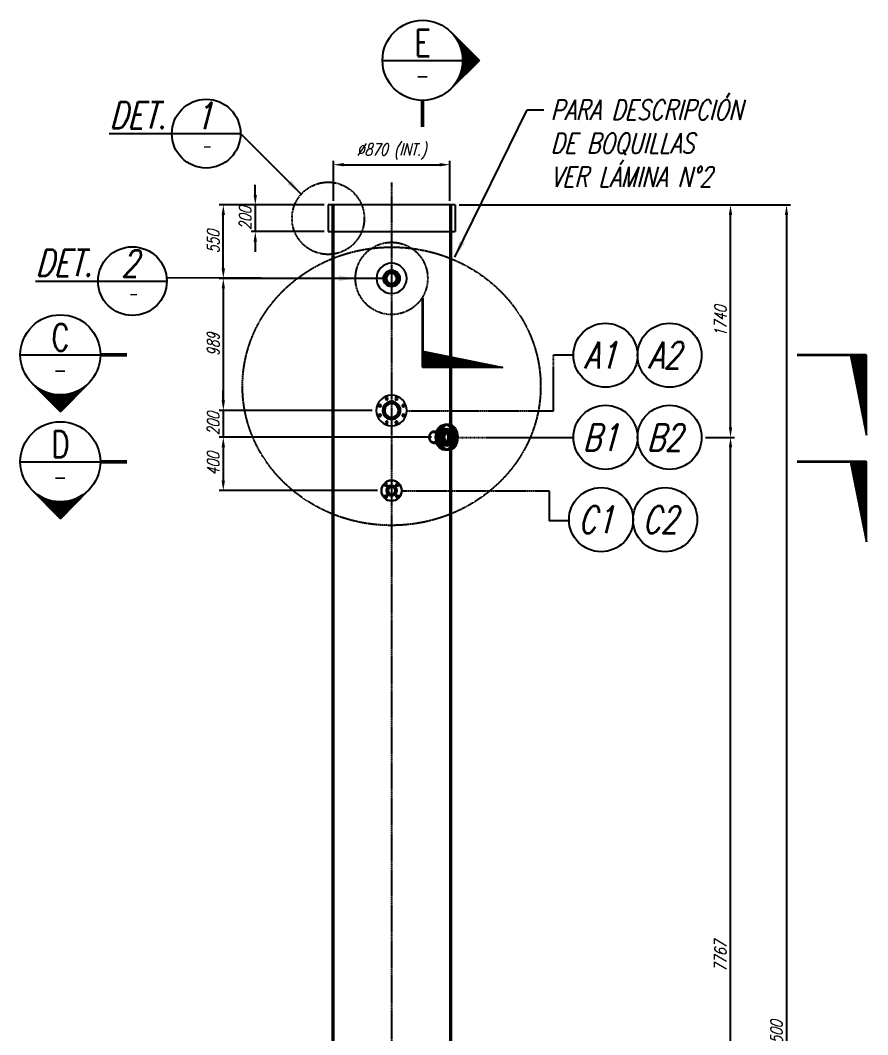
# Model space of a CAD drawing. Header units: inches. Extents: x -293597 to -232636, y -119329 to -80370.
# Drawn here: x -279895 to -273550, y -111735 to -104141 of the extents above; entities that cross this region are included whole.
import ezdxf
from ezdxf.enums import TextEntityAlignment as Align

# ---------------------------------------------------------------- set-up
doc = ezdxf.new("R2010")
doc.units = ezdxf.units.IN
doc.header["$MEASUREMENT"] = 0
doc.linetypes.add('CENTER', pattern=[2, 1.25, -0.25, 0.25, -0.25])
for name, color, linetype in [('IA-DIBUJO', 3, 'Continuous'), ('IA-EJES', 4, 'CENTER'), ('IA-SIMBOLS', 2, 'Continuous')]:
    doc.layers.add(name, color=color, linetype=linetype)
doc.styles.add('ING-AMB', font='romans.shx', dxfattribs={"width": 0.75, "oblique": 15})
doc.styles.add('SALVADOR', font='ROMANS.SHX', dxfattribs={"width": 0.75, "oblique": 15})
doc.dimstyles.new('30', dxfattribs={"dimscale": 30, "dimtxt": 3, "dimasz": 2.5, "dimexe": 1, "dimexo": 1, "dimgap": 1, "dimtad": 1, "dimdec": 0, "dimzin": 0, "dimdsep": 46, "dimtxsty": 'ING-AMB', "dimcen": 0.1, "dimclrd": 7, "dimclre": 7, "dimclrt": 2, "dimadec": 0, "dimazin": 0, "dimtfac": 1, "dimtdec": 0, "dimtmove": 0, "dimatfit": 0, "dimfxl": 1, "dimtolj": 1, "dimtzin": 0, "dimarcsym": 0})
doc.dimstyles.new('75', dxfattribs={"dimscale": 75, "dimtxt": 3, "dimasz": 2.5, "dimexe": 1, "dimexo": 1, "dimgap": 1, "dimtad": 1, "dimdec": 0, "dimzin": 0, "dimdsep": 46, "dimtxsty": 'ING-AMB', "dimcen": 0.1, "dimclrd": 7, "dimclre": 7, "dimclrt": 2, "dimadec": 0, "dimazin": 0, "dimtfac": 1, "dimtdec": 0, "dimtmove": 0, "dimatfit": 0, "dimfxl": 1, "dimtolj": 1, "dimtzin": 0, "dimarcsym": 0})

# ---------------------------------------------------------------- blocks, each defined once
blk = doc.blocks.new('*D134')
at = {"color": 7, "lineweight": -2, "transparency": 16777216}
for p, q in [((-276610, -105523.1), (-274128.1, -105523.1)), ((-274158.1, -105598.1), (-274158.1, -117948.1)), ((-276520, -118023.1), (-274128.1, -118023.1))]:
    blk.add_line(p, q, dxfattribs=at)
at = {"color": 7, "transparency": 16777216}
for points in [[(-274170.6, -105598.1), (-274145.6, -105598.1), (-274158.1, -105523.1)], [(-274170.6, -117948.1), (-274145.6, -117948.1), (-274158.1, -118023.1)]]:
    blk.add_solid(points, dxfattribs=at)
at = {"layer": 'Defpoints', "color": 0, "transparency": 16777216}
for p in [(-276640, -105523.1), (-276550, -118023.1), (-274158.1, -118023.1)]:
    blk.add_point(p, dxfattribs=at)
at = {"color": 2, "transparency": 16777216, "insert": (-274233.1, -111773.1), "char_height": 90, "attachment_point": 5, "rotation": 90, "style": 'ING-AMB'}
blk.add_mtext('\\A1;12500', dxfattribs=at)
blk = doc.blocks.new('*D146')
at = {"color": 7, "lineweight": -2, "transparency": 16777216}
for p, q in [((-274763.6, -107263), (-274547.3, -107263)), ((-274577.3, -114954.6), (-274577.3, -107338)), ((-276985, -115029.6), (-274547.3, -115029.6))]:
    blk.add_line(p, q, dxfattribs=at)
at = {"color": 7, "transparency": 16777216}
for points in [[(-274589.8, -107338), (-274564.8, -107338), (-274577.3, -107263)], [(-274589.8, -114954.6), (-274564.8, -114954.6), (-274577.3, -115029.6)]]:
    blk.add_solid(points, dxfattribs=at)
at = {"layer": 'Defpoints', "color": 0, "transparency": 16777216}
for p in [(-274793.6, -107263), (-274577.3, -107263), (-277015, -115029.6)]:
    blk.add_point(p, dxfattribs=at)
at = {"color": 2, "transparency": 16777216, "insert": (-274652.3, -111146.3), "char_height": 90, "attachment_point": 5, "rotation": 90, "style": 'ING-AMB'}
blk.add_mtext('\\A1;7767', dxfattribs=at)
blk = doc.blocks.new('*D135')
at = {"color": 7, "lineweight": -2, "transparency": 16777216}
for p, q in [((-277550, -105493.1), (-277550, -105191.9)), ((-277475, -105221.9), (-276755, -105221.9)), ((-276680, -105493.1), (-276680, -105191.9))]:
    blk.add_line(p, q, dxfattribs=at)
at = {"color": 7, "transparency": 16777216}
for points in [[(-277475, -105209.4), (-277475, -105234.4), (-277550, -105221.9)], [(-276755, -105209.4), (-276755, -105234.4), (-276680, -105221.9)]]:
    blk.add_solid(points, dxfattribs=at)
at = {"layer": 'Defpoints', "color": 0, "transparency": 16777216}
for p in [(-276680, -105221.9), (-277550, -105523.1), (-276680, -105523.1)]:
    blk.add_point(p, dxfattribs=at)
at = {"color": 2, "transparency": 16777216, "insert": (-277115, -105123.3), "char_height": 90, "attachment_point": 5, "style": 'ING-AMB'}
blk.add_mtext('\\A1;%%C870 (INT.)', dxfattribs=at)
blk = doc.blocks.new('*D136')
at = {"color": 7, "lineweight": -2, "transparency": 16777216}
for p, q in [((-277620, -105523.1), (-278405, -105523.1)), ((-278375, -105998.1), (-278375, -105598.1)), ((-277258.2, -106073.1), (-278405, -106073.1))]:
    blk.add_line(p, q, dxfattribs=at)
at = {"color": 7, "transparency": 16777216}
for points in [[(-278387.5, -105598.1), (-278362.5, -105598.1), (-278375, -105523.1)], [(-278387.5, -105998.1), (-278362.5, -105998.1), (-278375, -106073.1)]]:
    blk.add_solid(points, dxfattribs=at)
at = {"layer": 'Defpoints', "color": 0, "transparency": 16777216}
for p in [(-278375, -105523.1), (-277590, -105523.1), (-277228.2, -106073.1)]:
    blk.add_point(p, dxfattribs=at)
at = {"color": 2, "transparency": 16777216, "insert": (-278450, -105798.1), "char_height": 90, "attachment_point": 5, "rotation": 90, "style": 'ING-AMB'}
blk.add_mtext('\\A1;550', dxfattribs=at)
blk = doc.blocks.new('*D137')
at = {"color": 7, "lineweight": -2, "transparency": 16777216}
for p, q in [((-278135.6, -105448.1), (-278135.6, -105373.1)), ((-277620, -105523.1), (-278165.6, -105523.1)), ((-278135.6, -105523.1), (-278135.6, -105723.1)), ((-277620, -105723.1), (-278165.6, -105723.1)), ((-278135.6, -105798.1), (-278135.6, -105873.1))]:
    blk.add_line(p, q, dxfattribs=at)
at = {"color": 7, "transparency": 16777216}
for points in [[(-278148.1, -105448.1), (-278123.1, -105448.1), (-278135.6, -105523.1)], [(-278148.1, -105798.1), (-278123.1, -105798.1), (-278135.6, -105723.1)]]:
    blk.add_solid(points, dxfattribs=at)
at = {"layer": 'Defpoints', "color": 0, "transparency": 16777216}
for p in [(-277590, -105523.1), (-278135.6, -105723.1), (-277590, -105723.1)]:
    blk.add_point(p, dxfattribs=at)
at = {"color": 2, "transparency": 16777216, "insert": (-278210.6, -105623.1), "char_height": 90, "attachment_point": 5, "rotation": 90, "style": 'ING-AMB'}
blk.add_mtext('\\A1;200', dxfattribs=at)
blk = doc.blocks.new('CIRCO')
blk.add_line((-7.5, 0), (7.5, 0))
blk.add_circle((0, 0), 7.5)
at = {"style": 'SALVADOR', "oblique": 15, "width": 0.75}
for tag, height, p in [('N', 5, (0, 0.78)), ('REFER', 2, (0, -3.68))]:
    blk.add_attdef(tag, text='', height=height, dxfattribs=at).set_placement(p, align=Align.CENTER)
blk = doc.blocks.new('*X8')
at = {"color": 0}
for p, q in [((-1.42, 4.77), (2.66, 8.84)), ((-1.33, 4.68), (3.08, 9.09)), ((-1.24, 4.59), (2.76, 8.6)), ((-1.15, 4.51), (2.55, 8.2)), ((-1.06, 4.42), (2.39, 7.87)), ((-0.97, 4.33), (2.26, 7.56)), ((-0.88, 4.24), (2.15, 7.28)), ((-0.79, 4.16), (2.06, 7.01)), ((-0.71, 4.07), (1.99, 6.76)), ((-0.62, 3.98), (1.93, 6.53)), ((-0.53, 3.89), (1.88, 6.3)), ((-0.44, 3.8), (1.84, 6.08)), ((-0.35, 3.72), (1.81, 5.87)), ((-0.26, 3.63), (1.78, 5.67)), ((-0.17, 3.54), (1.76, 5.47)), ((-0.08, 3.45), (1.74, 5.28)), ((0.01, 3.36), (1.73, 5.09)), ((0.09, 3.28), (1.73, 4.91)), ((0.18, 3.19), (1.73, 4.73)), ((0.27, 3.1), (1.73, 4.56)), ((0.36, 3.01), (1.74, 4.39)), ((0.45, 2.92), (1.75, 4.22)), ((0.54, 2.84), (1.76, 4.06)), ((0.63, 2.75), (1.78, 3.9)), ((0.72, 2.66), (1.8, 3.75)), ((0.81, 2.57), (1.82, 3.59)), ((0.89, 2.49), (1.85, 3.44)), ((0.98, 2.4), (1.88, 3.29)), ((1.07, 2.31), (1.91, 3.15)), ((1.16, 2.22), (1.94, 3)), ((1.25, 2.13), (1.98, 2.86)), ((1.34, 2.05), (2.02, 2.73)), ((1.43, 1.96), (2.06, 2.59)), ((1.52, 1.87), (2.1, 2.45)), ((1.61, 1.78), (2.15, 2.32)), ((1.69, 1.69), (2.19, 2.19)), ((1.78, 1.61), (2.24, 2.06)), ((1.87, 1.52), (2.29, 1.94)), ((1.96, 1.43), (2.34, 1.81)), ((2.05, 1.34), (2.4, 1.69)), ((2.14, 1.26), (2.45, 1.57)), ((2.23, 1.17), (2.51, 1.45)), ((2.32, 1.08), (2.57, 1.33)), ((2.41, 0.99), (2.63, 1.22)), ((2.49, 0.9), (2.7, 1.11)), ((2.58, 0.82), (2.76, 0.99)), ((2.67, 0.73), (2.83, 0.88)), ((2.76, 0.64), (2.9, 0.77)), ((2.85, 0.55), (2.96, 0.67)), ((2.94, 0.46), (3.04, 0.56)), ((3.03, 0.38), (3.11, 0.46)), ((3.12, 0.29), (3.18, 0.35)), ((3.21, 0.2), (3.26, 0.25)), ((3.29, 0.11), (3.34, 0.15)), ((3.38, 0.02), (3.41, 0.05)), ((3.47, -0.06), (3.49, -0.04)), ((3.56, -0.15), (3.58, -0.14)), ((3.65, -0.24), (3.66, -0.23)), ((3.74, -0.33), (3.74, -0.32)), ((3.83, -0.41), (3.83, -0.41)), ((3.92, -0.5), (3.92, -0.5))]:
    blk.add_line(p, q, dxfattribs=at)
blk = doc.blocks.new('CIRCO1')
for q in [(-5.27, 5.33), (-5.27, -5.33)]:
    blk.add_line((-10.67, 0), q)
at = {"const_width": 0.7}
blk.add_lwpolyline([(0, -7.5), (0, -12.5)], dxfattribs=at)
blk.add_arc((0, 0), 7.5, 134.6778, 225.3222)
blk.add_blockref('*X8', (-9.23, -4.79))
blk = doc.blocks.new('*X10')
at = {"color": 0}
for p, q in [((11.84, 3), (14.55, 5.71)), ((12.02, 3), (14.77, 5.75)), ((12.19, 3), (14.99, 5.8)), ((12.37, 3), (15.21, 5.84)), ((12.55, 3), (15.43, 5.89)), ((12.72, 3), (15.65, 5.93)), ((12.9, 3), (15.87, 5.97)), ((13.08, 3), (16, 5.92)), ((13.25, 3), (16, 5.75)), ((4.24, 3), (5.05, 3.81)), ((4.41, 3), (5.27, 3.85)), ((4.59, 3), (5.49, 3.9)), ((4.77, 3), (5.71, 3.94)), ((4.94, 3), (5.93, 3.99)), ((5.12, 3), (6.15, 4.03)), ((5.3, 3), (6.37, 4.07)), ((5.47, 3), (6.59, 4.12)), ((5.65, 3), (6.81, 4.16)), ((5.83, 3), (7.04, 4.21)), ((6.01, 3), (7.26, 4.25)), ((6.18, 3), (7.48, 4.3)), ((6.36, 3), (7.7, 4.34)), ((6.54, 3), (7.92, 4.38)), ((6.71, 3), (8.14, 4.43)), ((6.89, 3), (8.36, 4.47)), ((7.07, 3), (8.58, 4.52)), ((7.24, 3), (8.8, 4.56)), ((7.42, 3), (9.02, 4.6)), ((7.6, 3), (9.25, 4.65)), ((7.77, 3), (9.47, 4.69)), ((7.95, 3), (9.69, 4.74)), ((8.13, 3), (9.91, 4.78)), ((8.3, 3), (10.13, 4.83)), ((8.48, 3), (10.35, 4.87)), ((8.66, 3), (10.57, 4.91)), ((8.83, 3), (10.79, 4.96)), ((9.01, 3), (11.01, 5)), ((9.19, 3), (11.23, 5.05)), ((9.36, 3), (11.45, 5.09)), ((9.54, 3), (11.68, 5.14)), ((9.72, 3), (11.9, 5.18)), ((9.89, 3), (12.12, 5.22)), ((10.07, 3), (12.34, 5.27)), ((10.25, 3), (12.56, 5.31)), ((10.42, 3), (12.78, 5.36)), ((10.6, 3), (13, 5.4)), ((10.78, 3), (13.22, 5.44)), ((10.95, 3), (13.44, 5.49)), ((11.13, 3), (13.66, 5.53)), ((11.31, 3), (13.89, 5.58)), ((11.49, 3), (14.11, 5.62)), ((11.66, 3), (14.33, 5.67)), ((13.43, 3), (16, 5.57)), ((13.61, 3), (16, 5.39)), ((13.78, 3), (16, 5.22)), ((13.96, 3), (16, 5.04)), ((14.14, 3), (16, 4.86)), ((14.31, 3), (16, 4.69)), ((14.49, 3), (16, 4.51)), ((14.67, 3), (16, 4.33)), ((14.84, 3), (16, 4.16)), ((15.02, 3), (16, 3.98)), ((15.2, 3), (16, 3.8)), ((1.06, 3), (1.07, 3.01)), ((1.23, 3), (1.29, 3.06)), ((1.41, 3), (1.51, 3.1)), ((1.59, 3), (1.73, 3.15)), ((1.76, 3), (1.95, 3.19)), ((1.94, 3), (2.17, 3.23)), ((2.12, 3), (2.4, 3.28)), ((2.29, 3), (2.62, 3.32)), ((2.47, 3), (2.84, 3.37)), ((2.65, 3), (3.06, 3.41)), ((2.82, 3), (3.28, 3.46)), ((3, 3), (3.5, 3.5)), ((3.18, 3), (3.72, 3.54)), ((3.35, 3), (3.94, 3.59)), ((3.53, 3), (4.16, 3.63)), ((3.71, 3), (4.38, 3.68)), ((3.88, 3), (4.6, 3.72)), ((4.06, 3), (4.83, 3.77)), ((15.37, 3), (16, 3.63)), ((15.55, 3), (16, 3.45)), ((15.73, 3), (16, 3.27)), ((15.9, 3), (16, 3.1))]:
    blk.add_line(p, q, dxfattribs=at)
blk = doc.blocks.new('FLECOR')
for p, q in [((0, -9.98), (-15, -12.98)), ((-15, -12.98), (0, -12.98))]:
    blk.add_line(p, q)
at = {"const_width": 0.5}
blk.add_lwpolyline([(0, -12.98), (0, 0)], dxfattribs=at)
blk.add_blockref('*X10', (-16, -15.98))
blk = doc.blocks.new('DET')
blk.add_line((8.73, 0), (33.29, 0))
blk.add_circle((26.86, 0), 6.43)
at = {"style": 'SALVADOR', "oblique": 15, "width": 0.75}
blk.add_text('DET.', height=5, dxfattribs=at).set_placement((19.34, 0.94), align=Align.RIGHT)
for tag, height, p in [('1', 5, (26.37, 0.82)), ('REFER', 2, (26.86, -3.34))]:
    blk.add_attdef(tag, text='', height=height, dxfattribs=at).set_placement(p, align=Align.CENTER)
blk = doc.blocks.new('EJE')
blk.add_circle((0, 6), 6)
at = {"style": 'SALVADOR', "oblique": 15, "width": 0.75}
blk.add_attdef('N', text='', height=5, dxfattribs=at).set_placement((0, 6), align=Align.MIDDLE)
blk = doc.blocks.new('*D140')
at = {"color": 7, "lineweight": -2, "transparency": 16777216}
for p, q in [((-277145, -106073.1), (-278405, -106073.1)), ((-278375, -106148.1), (-278375, -106986.8)), ((-277259.3, -107061.8), (-278405, -107061.8))]:
    blk.add_line(p, q, dxfattribs=at)
at = {"color": 7, "transparency": 16777216}
for points in [[(-278387.5, -106148.1), (-278362.5, -106148.1), (-278375, -106073.1)], [(-278387.5, -106986.8), (-278362.5, -106986.8), (-278375, -107061.8)]]:
    blk.add_solid(points, dxfattribs=at)
at = {"layer": 'Defpoints', "color": 0, "transparency": 16777216}
for p in [(-277115, -106073.1), (-278375, -107061.8), (-277229.3, -107061.8)]:
    blk.add_point(p, dxfattribs=at)
at = {"color": 2, "transparency": 16777216, "insert": (-278450, -106567.4), "char_height": 90, "attachment_point": 5, "rotation": 90, "style": 'ING-AMB'}
blk.add_mtext('\\A1;989', dxfattribs=at)
blk = doc.blocks.new('*D141')
at = {"color": 7, "lineweight": -2, "transparency": 16777216}
for p, q in [((-278375, -106986.8), (-278375, -106911.8)), ((-277259.3, -107061.8), (-278405, -107061.8)), ((-278375, -107061.8), (-278375, -107262)), ((-276815.2, -107262), (-278405, -107262)), ((-278375, -107337), (-278375, -107412))]:
    blk.add_line(p, q, dxfattribs=at)
at = {"color": 7, "transparency": 16777216}
for points in [[(-278387.5, -106986.8), (-278362.5, -106986.8), (-278375, -107061.8)], [(-278387.5, -107337), (-278362.5, -107337), (-278375, -107262)]]:
    blk.add_solid(points, dxfattribs=at)
at = {"layer": 'Defpoints', "color": 0, "transparency": 16777216}
for p in [(-277229.3, -107061.8), (-278375, -107262), (-276785.2, -107262)]:
    blk.add_point(p, dxfattribs=at)
at = {"color": 2, "transparency": 16777216, "insert": (-278450, -107161.9), "char_height": 90, "attachment_point": 5, "rotation": 90, "style": 'ING-AMB'}
blk.add_mtext('\\A1;200', dxfattribs=at)
blk = doc.blocks.new('*D142')
at = {"color": 7, "lineweight": -2, "transparency": 16777216}
for p, q in [((-276815.2, -107262), (-278405, -107262)), ((-278375, -107337), (-278375, -107586.8)), ((-277221.2, -107661.8), (-278405, -107661.8))]:
    blk.add_line(p, q, dxfattribs=at)
at = {"color": 7, "transparency": 16777216}
for points in [[(-278387.5, -107337), (-278362.5, -107337), (-278375, -107262)], [(-278387.5, -107586.8), (-278362.5, -107586.8), (-278375, -107661.8)]]:
    blk.add_solid(points, dxfattribs=at)
at = {"layer": 'Defpoints', "color": 0, "transparency": 16777216}
for p in [(-276785.2, -107262), (-278375, -107661.8), (-277191.2, -107661.8)]:
    blk.add_point(p, dxfattribs=at)
at = {"color": 2, "transparency": 16777216, "insert": (-278450, -107461.9), "char_height": 90, "attachment_point": 5, "rotation": 90, "style": 'ING-AMB'}
blk.add_mtext('\\A1;400', dxfattribs=at)
blk = doc.blocks.new('*D132')
at = {"color": 7, "lineweight": -2, "transparency": 16777216}
for p, q in [((-274859.2, -105523.1), (-274547.3, -105523.1)), ((-274577.3, -107188), (-274577.3, -105598.1)), ((-274763.6, -107263), (-274547.3, -107263))]:
    blk.add_line(p, q, dxfattribs=at)
at = {"color": 7, "transparency": 16777216}
for points in [[(-274589.8, -105598.1), (-274564.8, -105598.1), (-274577.3, -105523.1)], [(-274589.8, -107188), (-274564.8, -107188), (-274577.3, -107263)]]:
    blk.add_solid(points, dxfattribs=at)
at = {"layer": 'Defpoints', "color": 0, "transparency": 16777216}
for p in [(-274889.2, -105523.1), (-274577.3, -105523.1), (-274793.6, -107263)]:
    blk.add_point(p, dxfattribs=at)
at = {"color": 2, "transparency": 16777216, "insert": (-274652.3, -106393.1), "char_height": 90, "attachment_point": 5, "rotation": 90, "style": 'ING-AMB'}
blk.add_mtext('\\A1;1740', dxfattribs=at)

msp = doc.modelspace()

# ---------------------------------------------------------------- linework, layer by layer
at = {"layer": 'IA-DIBUJO', "extrusion": (0, 1, 0)}
for p, q in [((-276640.01, -105523.1), (-277590.01, -105523.1)), ((-277590.01, -105523.1), (-277590.01, -105723.1)), ((-277560.01, -105523.1), (-277560.01, -105723.1)), ((-277560.01, -105523.1), (-277560.01, -105723.1)), ((-277550.01, -105523.1), (-277550.01, -117523.1)), ((-276680.01, -105523.1), (-276680.01, -117523.1)), ((-276670.01, -105523.1), (-276670.01, -105723.1)), ((-276670.01, -105523.1), (-276670.01, -105723.1)), ((-276640.01, -105523.1), (-276640.01, -105723.1)), ((-277590.01, -105723.1), (-276640.01, -105723.1)), ((-277560.01, -105723.1), (-277560.01, -114859.38)), ((-276670.01, -105723.1), (-276670.01, -107170.92)), ((-276800.28, -107217.6), (-276777.38, -107217.6)), ((-276800.28, -107223.09), (-276700.99, -107223.09)), ((-276777.38, -107217.6), (-276700.99, -107217.6)), ((-276740.22, -107198.64), (-276755.92, -107198.64)), ((-276740.22, -107217.69), (-276755.92, -107217.69)), ((-276722.26, -107198.64), (-276739.09, -107198.64)), ((-276722.26, -107217.69), (-276739.09, -107217.69)), ((-276717.82, -107208.1), (-276722.34, -107208.1)), ((-276700.99, -107216.7), (-276722.34, -107216.7)), ((-276702.12, -107166.8), (-276717.82, -107166.8)), ((-276702.12, -107198.55), (-276700.99, -107198.55)), ((-276684.16, -107166.8), (-276700.99, -107166.8)), ((-276679.63, -107208.1), (-276684.16, -107208.1)), ((-276664.02, -107198.64), (-276679.72, -107198.64)), ((-276664.02, -107217.69), (-276679.72, -107217.69)), ((-276670.01, -107168.92), (-276670.01, -107355.17)), ((-276646.06, -107198.64), (-276662.89, -107198.64)), ((-276646.06, -107217.69), (-276662.89, -107217.69)), ((-276800.28, -107301.01), (-276700.99, -107301.01)), ((-276800.28, -107306.5), (-276777.38, -107306.5)), ((-276777.38, -107306.5), (-276700.99, -107306.5)), ((-276740.22, -107306.4), (-276755.92, -107306.4)), ((-276740.22, -107325.45), (-276755.92, -107325.45)), ((-276722.26, -107306.4), (-276739.09, -107306.4)), ((-276722.26, -107325.45), (-276739.09, -107325.45)), ((-276700.99, -107307.4), (-276722.34, -107307.4)), ((-276717.82, -107316), (-276722.34, -107316)), ((-276702.12, -107357.3), (-276717.82, -107357.3)), ((-276702.12, -107325.55), (-276700.99, -107325.55)), ((-276684.16, -107357.3), (-276700.99, -107357.3)), ((-276679.63, -107316), (-276684.16, -107316)), ((-276664.02, -107306.4), (-276679.72, -107306.4)), ((-276664.02, -107325.45), (-276679.72, -107325.45)), ((-276670.01, -107357.17), (-276670.01, -117523.1)), ((-276646.06, -107306.4), (-276662.89, -107306.4)), ((-276646.06, -107325.45), (-276662.89, -107325.45)), ((-277115, -107585.59), (-277115.01, -107585.59)), ((-277115.01, -107585.59), (-277115.01, -107585.59)), ((-277191.21, -107661.79), (-277191.2, -107661.79)), ((-277167.19, -107619.13), (-277167.18, -107619.13)), ((-277157.67, -107609.61), (-277157.67, -107609.61)), ((-277157.65, -107609.61), (-277157.67, -107609.61)), ((-277157.67, -107628.66), (-277157.67, -107628.66)), ((-277157.65, -107628.66), (-277157.67, -107628.66)), ((-277153.88, -107661.79), (-277153.87, -107661.79)), ((-277153.86, -107661.79), (-277153.86, -107661.79)), ((-277148.14, -107619.13), (-277148.13, -107619.13)), ((-277146, -107661.79), (-277145.98, -107661.79)), ((-277115.02, -107622.93), (-277115.02, -107622.93)), ((-277115.01, -107622.93), (-277115.02, -107622.93)), ((-277115.02, -107630.8), (-277115.02, -107630.8)), ((-277115, -107630.8), (-277115.02, -107630.8)), ((-277115, -107622.93), (-277115, -107622.93)), ((-277115, -107622.93), (-277115, -107622.93)), ((-277115, -107631.64), (-277115, -107631.64)), ((-277084.03, -107661.79), (-277084.01, -107661.79)), ((-277076.15, -107661.79), (-277076.15, -107661.79)), ((-277076.13, -107661.79), (-277076.13, -107661.79)), ((-277072.36, -107609.61), (-277072.34, -107609.61)), ((-277072.36, -107628.66), (-277072.34, -107628.66)), ((-277038.81, -107661.79), (-277038.8, -107661.79)), ((-277157.67, -107694.92), (-277157.65, -107694.92)), ((-277157.67, -107713.97), (-277157.65, -107713.97)), ((-277115.02, -107692.78), (-277115.02, -107692.78)), ((-277115, -107692.78), (-277115.02, -107692.78)), ((-277115.02, -107700.65), (-277115.02, -107700.65)), ((-277115.01, -107700.65), (-277115.02, -107700.65)), ((-277115, -107737.99), (-277115.01, -107737.99)), ((-277115.01, -107737.99), (-277115.01, -107737.99)), ((-277115, -107691.94), (-277115, -107691.94)), ((-277115, -107700.65), (-277115, -107700.65)), ((-277115, -107700.65), (-277115, -107700.65)), ((-277081.88, -107704.44), (-277081.87, -107704.44)), ((-277072.36, -107694.92), (-277072.36, -107694.92)), ((-277072.34, -107694.92), (-277072.36, -107694.92)), ((-277072.36, -107713.97), (-277072.36, -107713.97)), ((-277072.34, -107713.97), (-277072.36, -107713.97)), ((-277062.83, -107704.44), (-277062.82, -107704.44))]:
    msp.add_line(p, q, dxfattribs=at)
at = {"layer": 'IA-DIBUJO', "extrusion": (0, 0, -1)}
for centre, radius in [((277115, -106073.1), 113.21), ((277115, -106073.1), 44.03), ((277115, -106073.1), 38.53), ((277115, -107061.79), 51.13), ((277115, -107661.79), 30.15), ((277115, -107661.79), 26.24)]:
    msp.add_circle(centre, radius, dxfattribs=at)
at = {"layer": 'IA-DIBUJO'}
for centre, radius in [((-277115, -106073.1), 61.84), ((-277115, -106073.1), 55.74), ((-277115, -106073.1), 44.03), ((-277115, -107061.79), 57.15)]:
    msp.add_circle(centre, radius, dxfattribs=at)
for centre, radius, start, end in [((-277115, -107061.79), 114.3, 0, 180), ((-277115, -107061.79), 67.44, 0, 180), ((-277151.45, -106973.79), 9.53, 45, 225), ((-277151.45, -106973.79), 9.53, 225, 45), ((-277078.54, -106973.79), 9.53, 0, 180), ((-277078.54, -106973.79), 9.53, 180, 0), ((-277115, -107061.79), 114.3, 180, 0), ((-277202.99, -107025.34), 9.52, 90, 270), ((-277202.99, -107025.34), 9.52, 270, 90), ((-277115, -107061.79), 67.44, 180, 0), ((-277115.01, -107061.79), 58.42, 0, 180), ((-277115.01, -107061.79), 58.42, 180, 0), ((-277027, -107025.34), 9.53, 135, 315), ((-277027, -107025.34), 9.53, 315, 135), ((-277202.99, -107098.24), 9.53, 135, 315), ((-277202.99, -107098.24), 9.53, 315, 135), ((-277151.45, -107149.79), 9.53, 0, 180), ((-277078.54, -107149.79), 9.52, 45, 225), ((-277078.54, -107149.79), 9.52, 225, 45), ((-277027, -107098.24), 9.52, 90, 270), ((-277027, -107098.24), 9.52, 270, 90), ((-277151.45, -107149.79), 9.53, 180, 0)]:
    msp.add_arc(centre, radius, start, end, dxfattribs=at)
at = {"layer": 'IA-DIBUJO', "extrusion": (0, 0, -1)}
for centre, major_axis, ratio, start_param, end_param in [((-276717.82, -107262.05), (0, 95.25), 0.7071068, -1.5707963, 0), ((-276702.12, -107262.05), (0, 95.25), 0.7071068, -1.5707963, 0.0083991), ((-276755.92, -107208.17), (0, 9.53), 0.7071068, -4.712389, 1.5707963), ((-276717.82, -107262.05), (0, 53.95), 0.7071068, -4.712389, 1.5707963), ((-276722.34, -107262.05), (0, 45.35), 0.7071068, -4.712389, 1.5707963), ((-276684.16, -107262.05), (0, -95.25), 0.7071068, -4.712389, 1.5707963), ((-276700.99, -107262.05), (0, -63.5), 0.7071068, -4.712389, 1.5707963), ((-276739.09, -107208.17), (0, 9.53), 0.7071068, -3.1415926, 3.1415927), ((-276700.99, -107262.05), (0, -44.45), 0.7071068, -4.712389, 1.5707963), ((-276722.26, -107208.17), (0, 9.53), 0.7071068, -4.712389, 1.5707963), ((-276684.16, -107262.05), (0, -53.95), 0.7071068, 0, 3.1415927), ((-276717.82, -107262.05), (0, 95.25), 0.7071068, 0, 3.1415927), ((-276702.12, -107262.05), (0, 95.25), 0.7071068, 0.0083991, 3.1331936), ((-276679.72, -107208.17), (0, 9.53), 0.7071068, -4.712389, 1.5707963), ((-276684.16, -107262.05), (0, 53.95), 0.7071068, 0, 1.5707963), ((-276662.89, -107208.17), (0, 9.53), 0.7071068, -3.1415926, 3.1415927), ((-276646.06, -107208.17), (0, 9.53), 0.7071068, -4.712389, 1.5707963), ((-276717.82, -107262.05), (0, -95.25), 0.7071068, 0, 1.5707963), ((-276702.12, -107262.05), (0, -95.25), 0.7071068, -0.008399, 1.5707963), ((-276684.16, -107262.05), (0, -53.95), 0.7071068, -1.5707963, 0), ((-276755.92, -107315.93), (0, 9.53), 0.7071068, -4.712389, 1.5707963), ((-276739.09, -107315.93), (0, 9.53), 0.7071068, -3.1415926, 3.1415927), ((-276722.26, -107315.93), (0, 9.53), 0.7071068, -4.712389, 1.5707963), ((-276679.72, -107315.93), (0, 9.53), 0.7071068, -4.712389, 1.5707963), ((-276662.89, -107315.93), (0, 9.53), 0.7071068, -3.1415926, 3.1415927), ((-276646.06, -107315.93), (0, 9.53), 0.7071068, -4.712389, 1.5707963), ((-277115, -107661.79), (0, 76.2), 0.9999996, -1.5707963, 1.5707963), ((-277115, -107661.79), (0, -76.2), 0.9999996, -1.5707963, 1.5707963), ((-277157.67, -107619.13), (0, 9.53), 0.9999996, -1.5707963, 0.0007855), ((-277157.67, -107619.13), (0.01, -9.52), 0.9999996, 0, 1.5715819), ((-277157.65, -107619.13), (0, 9.53), 0.9999996, -1.5707963, 1.5707963), ((-277157.65, -107619.13), (0, -9.53), 0.9999996, -1.5707963, 1.5707963), ((-277157.67, -107619.13), (0.01, 9.52), 0.9999996, 0, 1.5700108), ((-277157.67, -107619.13), (0, -9.53), 0.9999996, -1.5707963, -0.0007855), ((-277115.02, -107661.79), (0, 38.86), 0.9999996, -1.5707963, 1.5707963), ((-277115.02, -107661.79), (0, -38.86), 0.9999996, -1.5707963, 1.5707963), ((-277115, -107661.79), (0, 38.86), 0.9999996, -1.5707963, 1.5707963), ((-277115, -107661.79), (0, -38.86), 0.9999996, -1.5707963, 1.5707963), ((-277115.02, -107661.79), (0, 30.99), 0.9999996, -1.5707963, 0.0003512), ((-277115.02, -107661.79), (0.01, -30.99), 0.9999996, 0, 1.5711475), ((-277115, -107661.79), (0, 30.99), 0.9999996, -1.5707963, 1.5707963), ((-277115, -107661.79), (0, -30.99), 0.9999996, -1.5707963, 1.5707963), ((-277115.02, -107661.79), (0.01, 30.99), 0.9999996, 0, 1.5704451), ((-277115.02, -107661.79), (0, -30.99), 0.9999996, -1.5707963, -0.0003512), ((-277072.36, -107619.13), (0, -9.52), 0.9999996, 0, 3.1415927), ((-277072.34, -107619.13), (0, -9.52), 0.9999996, 0, 3.1415927), ((-277072.36, -107619.13), (0, 9.53), 0.0001964, 0, 0.0007854), ((-277072.36, -107619.13), (0.01, 9.52), 0.9999996, 0, 3.1400216), ((-277072.36, -107619.13), (0.01, -9.53), 0.0001964, 0.0000029, 0.0007884), ((-277072.34, -107619.13), (0, 9.52), 0.9999996, 0, 3.1415927), ((-277157.65, -107704.44), (0, -9.52), 0.9999996, 0, 3.1415927), ((-277157.67, -107704.44), (0, -9.52), 0.9999996, 0, 3.1415927), ((-277157.67, -107704.45), (0, 9.53), 0.0001964, 0, 0.0007854), ((-277157.67, -107704.44), (0.01, 9.52), 0.9999996, 0, 3.1400216), ((-277157.67, -107704.44), (0.01, -9.53), 0.0001964, 0.0000029, 0.0007884), ((-277157.65, -107704.44), (0, 9.52), 0.9999996, 0, 3.1415927), ((-277072.36, -107704.44), (0, 9.53), 0.9999996, -1.5707963, 0.0007855), ((-277072.36, -107704.44), (0.01, -9.52), 0.9999996, 0, 1.5715819), ((-277072.34, -107704.44), (0, 9.53), 0.9999996, -1.5707963, 1.5707963), ((-277072.34, -107704.44), (0, -9.53), 0.9999996, -1.5707963, 1.5707963), ((-277072.36, -107704.44), (0.01, 9.52), 0.9999996, 0, 1.5700108), ((-277072.36, -107704.44), (0, -9.53), 0.9999996, -1.5707963, -0.0007855)]:
    msp.add_ellipse(centre, major_axis=major_axis, ratio=ratio, start_param=start_param, end_param=end_param, dxfattribs=at)
at = {"layer": 'IA-DIBUJO'}
for centre, major_axis, ratio, start_param, end_param in [((-276700.99, -107262.05), (0, 95.25), 0.7071068, 0, 2.3561945), ((-276722.34, -107262.05), (0, -53.95), 0.7071068, -4.712389, 1.5707963), ((-276702.12, -107262.05), (0, 63.5), 0.7071068, -4.712389, 1.5707963), ((-276740.22, -107208.17), (0, -9.53), 0.7071068, -4.712389, 1.5707963), ((-276700.99, -107262.05), (0, -45.35), 0.7071068, -4.712389, 1.5707963), ((-276700.99, -107262.05), (0, 38.96), 0.7071068, -4.712389, 1.5707963), ((-276679.63, -107262.05), (0, -53.95), 0.7071068, -4.712389, 1.5707963), ((-276700.99, -107262.05), (0, 95.25), 0.7071068, -3.1415926, 0), ((-276664.02, -107208.17), (0, -9.53), 0.7071068, -4.712389, 1.5707963), ((-276700.99, -107262.05), (0, 95.25), 0.7071068, -3.9269908, -3.1415926), ((-276740.22, -107315.93), (0, -9.53), 0.7071068, -4.712389, 1.5707963), ((-276664.02, -107315.93), (0, -9.53), 0.7071068, -4.712389, 1.5707963), ((-277115.01, -107661.79), (0, 76.2), 0.9999996, 0, 1.5707963), ((-277115.01, -107661.79), (0, 76.2), 0.9999996, -1.5707963, 0), ((-277115.01, -107661.79), (0, -76.2), 0.9999996, -1.5707963, 0), ((-277115.01, -107661.79), (0, 38.86), 0.9999996, -1.5707963, 1.5707963), ((-277115.01, -107661.79), (0, -38.86), 0.9999996, -1.5707963, 1.5707963), ((-277115, -107661.79), (0, 38.86), 0.9999996, 0, 1.5707963), ((-277115, -107661.79), (0, -38.86), 0.9999996, -1.5707963, 0), ((-277115.01, -107661.79), (0, -76.2), 0.9999996, 0, 1.5707963), ((-277115, -107661.79), (0, 38.86), 0.9999996, -1.5707963, 0), ((-277115, -107661.79), (0, -38.86), 0.9999996, 0, 1.5707963)]:
    msp.add_ellipse(centre, major_axis=major_axis, ratio=ratio, start_param=start_param, end_param=end_param, dxfattribs=at)
for points, knots in [([(-276833.08, -107262.05), (-276833.08, -107260.65), (-276833.03, -107259.23), (-276832.82, -107256.37), (-276832.66, -107254.93), (-276832.22, -107252.06), (-276831.95, -107250.63), (-276831.3, -107247.8), (-276830.92, -107246.4), (-276830.05, -107243.66), (-276829.56, -107242.32), (-276828.5, -107239.72), (-276827.92, -107238.46), (-276826.68, -107236.03), (-276826.02, -107234.87), (-276824.65, -107232.65), (-276823.93, -107231.6), (-276822.45, -107229.63), (-276821.66, -107228.67), (-276820.01, -107226.85), (-276819.14, -107225.98), (-276817.34, -107224.35), (-276816.41, -107223.58), (-276814.49, -107222.19), (-276813.51, -107221.55), (-276811.51, -107220.42), (-276810.49, -107219.92), (-276808.44, -107219.06), (-276807.4, -107218.71), (-276805.34, -107218.15), (-276804.31, -107217.94), (-276802.27, -107217.66), (-276801.26, -107217.6), (-276800.28, -107217.6)], [0, 0, 0, 0, 4.1882156, 4.1882156, 8.3764313, 8.3764313, 12.5646469, 12.5646469, 16.7528625, 16.7528625, 20.9410782, 20.9410782, 25.1292938, 25.1292938, 29.3175094, 29.3175094, 33.5057251, 33.5057251, 37.6939325, 37.6939325, 41.8821399, 41.8821399, 46.0703474, 46.0703474, 50.2585548, 50.2585548, 54.4467622, 54.4467622, 58.6349697, 58.6349697, 62.8231771, 62.8231771, 67.0113845, 67.0113845, 67.0113845, 67.0113845]), ([(-276828.88, -107262.05), (-276828.88, -107263.27), (-276828.83, -107264.52), (-276828.65, -107267.02), (-276828.51, -107268.28), (-276828.14, -107270.8), (-276827.9, -107272.05), (-276827.33, -107274.53), (-276827, -107275.76), (-276826.25, -107278.16), (-276825.83, -107279.33), (-276824.9, -107281.62), (-276824.4, -107282.72), (-276823.32, -107284.85), (-276822.75, -107285.87), (-276821.55, -107287.81), (-276820.93, -107288.73), (-276819.64, -107290.46), (-276818.95, -107291.3), (-276817.51, -107292.9), (-276816.76, -107293.66), (-276815.19, -107295.09), (-276814.38, -107295.76), (-276812.71, -107296.99), (-276811.85, -107297.54), (-276810.1, -107298.54), (-276809.21, -107298.97), (-276807.42, -107299.72), (-276806.52, -107300.03), (-276804.71, -107300.53), (-276803.81, -107300.71), (-276802.02, -107300.95), (-276801.14, -107301.01), (-276799.41, -107301.01), (-276798.53, -107300.95), (-276796.77, -107300.71), (-276795.89, -107300.53), (-276794.14, -107300.03), (-276793.27, -107299.72), (-276791.55, -107298.97), (-276790.71, -107298.54), (-276789.06, -107297.54), (-276788.26, -107296.99), (-276786.7, -107295.76), (-276785.95, -107295.09), (-276784.51, -107293.66), (-276783.82, -107292.9), (-276782.52, -107291.3), (-276781.9, -107290.46), (-276780.74, -107288.73), (-276780.18, -107287.81), (-276779.12, -107285.87), (-276778.61, -107284.85), (-276777.67, -107282.72), (-276777.22, -107281.62), (-276776.42, -107279.33), (-276776.05, -107278.16), (-276775.4, -107275.76), (-276775.11, -107274.53), (-276774.62, -107272.05), (-276774.42, -107270.8), (-276774.09, -107268.28), (-276773.97, -107267.02), (-276773.82, -107264.52), (-276773.78, -107263.27), (-276773.78, -107260.82), (-276773.82, -107259.58), (-276773.97, -107257.07), (-276774.09, -107255.81), (-276774.42, -107253.3), (-276774.62, -107252.04), (-276775.11, -107249.56), (-276775.4, -107248.34), (-276776.05, -107245.94), (-276776.42, -107244.76), (-276777.22, -107242.48), (-276777.67, -107241.37), (-276778.61, -107239.24), (-276779.12, -107238.22), (-276780.18, -107236.28), (-276780.74, -107235.36), (-276781.9, -107233.63), (-276782.52, -107232.8), (-276783.82, -107231.19), (-276784.51, -107230.43), (-276785.95, -107229), (-276786.7, -107228.33), (-276788.26, -107227.11), (-276789.06, -107226.55), (-276790.71, -107225.56), (-276791.55, -107225.12), (-276793.27, -107224.37), (-276794.14, -107224.06), (-276795.89, -107223.57), (-276796.77, -107223.39), (-276798.53, -107223.15), (-276799.41, -107223.09), (-276801.14, -107223.09), (-276802.02, -107223.15), (-276803.81, -107223.39), (-276804.71, -107223.57), (-276806.52, -107224.06), (-276807.42, -107224.37), (-276809.21, -107225.12), (-276810.1, -107225.56), (-276811.85, -107226.55), (-276812.71, -107227.11), (-276814.38, -107228.33), (-276815.19, -107229), (-276816.76, -107230.43), (-276817.51, -107231.19), (-276818.95, -107232.8), (-276819.64, -107233.63), (-276820.93, -107235.36), (-276821.55, -107236.28), (-276822.75, -107238.22), (-276823.32, -107239.24), (-276824.4, -107241.37), (-276824.9, -107242.48), (-276825.83, -107244.76), (-276826.25, -107245.94), (-276827, -107248.34), (-276827.33, -107249.56), (-276827.9, -107252.04), (-276828.14, -107253.3), (-276828.51, -107255.81), (-276828.65, -107257.07), (-276828.83, -107259.58), (-276828.88, -107260.82), (-276828.88, -107262.05)], [0, 0, 0, 0, 3.6704649, 3.6704649, 7.3409298, 7.3409298, 11.0113947, 11.0113947, 14.6818596, 14.6818596, 18.3523245, 18.3523245, 22.0227894, 22.0227894, 25.6932543, 25.6932543, 29.3637192, 29.3637192, 33.0341798, 33.0341798, 36.7046405, 36.7046405, 40.3751011, 40.3751011, 44.0455618, 44.0455618, 47.7160225, 47.7160225, 51.3864831, 51.3864831, 55.0569438, 55.0569438, 58.7274044, 58.7274044, 62.3978651, 62.3978651, 66.0683258, 66.0683258, 69.7387864, 69.7387864, 73.4092471, 73.4092471, 77.0797077, 77.0797077, 80.7501684, 80.7501684, 84.420629, 84.420629, 88.0910897, 88.0910897, 91.7615546, 91.7615546, 95.4320195, 95.4320195, 99.1024844, 99.1024844, 102.7729493, 102.7729493, 106.4434142, 106.4434142, 110.1138791, 110.1138791, 113.784344, 113.784344, 117.4548088, 117.4548088, 121.1252737, 121.1252737, 124.7957386, 124.7957386, 128.4662035, 128.4662035, 132.1366684, 132.1366684, 135.8071333, 135.8071333, 139.4775982, 139.4775982, 143.1480631, 143.1480631, 146.818528, 146.818528, 150.4889887, 150.4889887, 154.1594493, 154.1594493, 157.82991, 157.82991, 161.5003706, 161.5003706, 165.1708313, 165.1708313, 168.8412919, 168.8412919, 172.5117526, 172.5117526, 176.1822132, 176.1822132, 179.8526739, 179.8526739, 183.5231346, 183.5231346, 187.1935952, 187.1935952, 190.8640559, 190.8640559, 194.5345165, 194.5345165, 198.2049772, 198.2049772, 201.8754379, 201.8754379, 205.5458985, 205.5458985, 209.2163634, 209.2163634, 212.8868283, 212.8868283, 216.5572932, 216.5572932, 220.2277581, 220.2277581, 223.898223, 223.898223, 227.5686879, 227.5686879, 231.2391528, 231.2391528, 234.9096177, 234.9096177, 234.9096177, 234.9096177]), ([(-276800.28, -107217.6), (-276799.29, -107217.6), (-276798.29, -107217.66), (-276796.28, -107217.94), (-276795.28, -107218.15), (-276793.28, -107218.71), (-276792.29, -107219.06), (-276790.34, -107219.92), (-276789.38, -107220.42), (-276787.51, -107221.55), (-276786.6, -107222.19), (-276784.83, -107223.58), (-276783.98, -107224.35), (-276782.35, -107225.98), (-276781.57, -107226.85), (-276780.09, -107228.67), (-276779.39, -107229.63), (-276778.08, -107231.6), (-276777.45, -107232.65), (-276776.24, -107234.87), (-276775.67, -107236.03), (-276774.6, -107238.46), (-276774.1, -107239.72), (-276773.19, -107242.32), (-276772.78, -107243.66), (-276772.04, -107246.4), (-276771.72, -107247.8), (-276771.16, -107250.63), (-276770.93, -107252.06), (-276770.57, -107254.93), (-276770.44, -107256.37), (-276770.26, -107259.23), (-276770.22, -107260.65), (-276770.22, -107263.44), (-276770.26, -107264.86), (-276770.44, -107267.72), (-276770.57, -107269.16), (-276770.93, -107272.03), (-276771.16, -107273.46), (-276771.72, -107276.29), (-276772.04, -107277.69), (-276772.78, -107280.43), (-276773.19, -107281.77), (-276774.1, -107284.37), (-276774.6, -107285.64), (-276775.67, -107288.06), (-276776.24, -107289.23), (-276777.45, -107291.44), (-276778.08, -107292.49), (-276779.39, -107294.46), (-276780.09, -107295.42), (-276781.57, -107297.25), (-276782.35, -107298.12), (-276783.98, -107299.75), (-276784.83, -107300.51), (-276786.6, -107301.91), (-276787.51, -107302.55), (-276789.38, -107303.68), (-276790.34, -107304.18), (-276792.29, -107305.03), (-276793.28, -107305.39), (-276795.28, -107305.95), (-276796.28, -107306.16), (-276798.29, -107306.43), (-276799.29, -107306.5), (-276800.28, -107306.5)], [67.0113845, 67.0113845, 67.0113845, 67.0113845, 71.1995919, 71.1995919, 75.3877994, 75.3877994, 79.5760068, 79.5760068, 83.7642142, 83.7642142, 87.9524216, 87.9524216, 92.1406291, 92.1406291, 96.3288365, 96.3288365, 100.5170439, 100.5170439, 104.7052595, 104.7052595, 108.8934752, 108.8934752, 113.0816908, 113.0816908, 117.2699064, 117.2699064, 121.4581221, 121.4581221, 125.6463377, 125.6463377, 129.8345533, 129.8345533, 134.022769, 134.022769, 138.2109846, 138.2109846, 142.3992002, 142.3992002, 146.5874159, 146.5874159, 150.7756315, 150.7756315, 154.9638471, 154.9638471, 159.1520628, 159.1520628, 163.3402784, 163.3402784, 167.528494, 167.528494, 171.7167015, 171.7167015, 175.9049089, 175.9049089, 180.0931163, 180.0931163, 184.2813237, 184.2813237, 188.4695312, 188.4695312, 192.6577386, 192.6577386, 196.845946, 196.845946, 201.0341534, 201.0341534, 201.0341534, 201.0341534]), ([(-276800.28, -107306.5), (-276801.26, -107306.5), (-276802.27, -107306.43), (-276804.31, -107306.16), (-276805.34, -107305.95), (-276807.4, -107305.39), (-276808.44, -107305.03), (-276810.49, -107304.18), (-276811.51, -107303.68), (-276813.51, -107302.55), (-276814.49, -107301.91), (-276816.41, -107300.51), (-276817.34, -107299.75), (-276819.14, -107298.12), (-276820.01, -107297.25), (-276821.66, -107295.42), (-276822.45, -107294.46), (-276823.93, -107292.49), (-276824.65, -107291.44), (-276826.02, -107289.23), (-276826.68, -107288.06), (-276827.92, -107285.64), (-276828.5, -107284.37), (-276829.56, -107281.77), (-276830.05, -107280.43), (-276830.92, -107277.69), (-276831.3, -107276.29), (-276831.95, -107273.46), (-276832.22, -107272.03), (-276832.66, -107269.16), (-276832.82, -107267.72), (-276833.03, -107264.86), (-276833.08, -107263.44), (-276833.08, -107262.05)], [201.0341534, 201.0341534, 201.0341534, 201.0341534, 205.2223609, 205.2223609, 209.4105683, 209.4105683, 213.5987757, 213.5987757, 217.7869832, 217.7869832, 221.9751906, 221.9751906, 226.163398, 226.163398, 230.3516054, 230.3516054, 234.5398129, 234.5398129, 238.7280285, 238.7280285, 242.9162441, 242.9162441, 247.1044598, 247.1044598, 251.2926754, 251.2926754, 255.4808911, 255.4808911, 259.6691067, 259.6691067, 263.8573223, 263.8573223, 268.045538, 268.045538, 268.045538, 268.045538]), ([(-277115, -107691.94), (-277115.94, -107691.94), (-277116.91, -107691.89), (-277118.84, -107691.71), (-277119.82, -107691.57), (-277121.77, -107691.19), (-277122.74, -107690.94), (-277124.66, -107690.37), (-277125.61, -107690.03), (-277127.46, -107689.26), (-277128.37, -107688.83), (-277130.14, -107687.88), (-277130.99, -107687.36), (-277132.64, -107686.26), (-277133.43, -107685.67), (-277134.93, -107684.43), (-277135.65, -107683.78), (-277136.98, -107682.44), (-277137.63, -107681.73), (-277138.87, -107680.22), (-277139.46, -107679.43), (-277140.57, -107677.79), (-277141.09, -107676.93), (-277142.03, -107675.17), (-277142.46, -107674.26), (-277143.23, -107672.4), (-277143.57, -107671.45), (-277144.15, -107669.53), (-277144.39, -107668.56), (-277144.77, -107666.61), (-277144.91, -107665.64), (-277145.1, -107663.7), (-277145.15, -107662.74), (-277145.15, -107660.84), (-277145.1, -107659.88), (-277144.91, -107657.94), (-277144.77, -107656.96), (-277144.39, -107655.02), (-277144.15, -107654.05), (-277143.57, -107652.13), (-277143.23, -107651.18), (-277142.46, -107649.32), (-277142.03, -107648.41), (-277141.09, -107646.65), (-277140.57, -107645.79), (-277139.46, -107644.14), (-277138.87, -107643.35), (-277137.63, -107641.85), (-277136.98, -107641.14), (-277135.65, -107639.8), (-277134.93, -107639.15), (-277133.43, -107637.91), (-277132.64, -107637.32), (-277130.99, -107636.22), (-277130.14, -107635.7), (-277128.37, -107634.75), (-277127.46, -107634.32), (-277125.61, -107633.55), (-277124.66, -107633.21), (-277122.74, -107632.63), (-277121.77, -107632.39), (-277119.82, -107632.01), (-277118.84, -107631.87), (-277116.9, -107631.68), (-277115.94, -107631.64), (-277115, -107631.64)], [45.4410451, 45.4410451, 45.4410451, 45.4410451, 48.2797661, 48.2797661, 51.1197518, 51.1197518, 53.9597375, 53.9597375, 56.7997231, 56.7997231, 59.6397088, 59.6397088, 62.4796945, 62.4796945, 65.3196802, 65.3196802, 68.1596659, 68.1596659, 70.9996528, 70.9996528, 73.8396396, 73.8396396, 76.6796265, 76.6796265, 79.5196134, 79.5196134, 82.3596002, 82.3596002, 85.1995871, 85.1995871, 88.039574, 88.039574, 90.8795608, 90.8795608, 93.7195477, 93.7195477, 96.5595345, 96.5595345, 99.3995214, 99.3995214, 102.2395083, 102.2395083, 105.0794951, 105.0794951, 107.919482, 107.919482, 110.7594689, 110.7594689, 113.5994557, 113.5994557, 116.4394414, 116.4394414, 119.2794271, 119.2794271, 122.1194128, 122.1194128, 124.9593985, 124.9593985, 127.7993842, 127.7993842, 130.6393699, 130.6393699, 133.4793556, 133.4793556, 136.3189267, 136.3189267, 136.3189267, 136.3189267]), ([(-277115, -107631.64), (-277115, -107631.64), (-277115, -107631.64), (-277114.05, -107631.64), (-277113.09, -107631.68), (-277111.15, -107631.87), (-277110.17, -107632.01), (-277108.22, -107632.39), (-277107.25, -107632.63), (-277105.33, -107633.21), (-277104.38, -107633.55), (-277102.53, -107634.32), (-277101.62, -107634.75), (-277099.85, -107635.7), (-277099, -107636.22), (-277097.35, -107637.32), (-277096.56, -107637.91), (-277095.06, -107639.15), (-277094.34, -107639.8), (-277093.01, -107641.14), (-277092.36, -107641.85), (-277091.12, -107643.35), (-277090.53, -107644.14), (-277089.42, -107645.79), (-277088.9, -107646.65), (-277087.96, -107648.41), (-277087.53, -107649.32), (-277086.76, -107651.18), (-277086.42, -107652.13), (-277085.84, -107654.05), (-277085.6, -107655.02), (-277085.22, -107656.96), (-277085.08, -107657.94), (-277084.89, -107659.88), (-277084.85, -107660.84), (-277084.85, -107661.79)], [136.3189267, 136.3189267, 136.3189267, 136.3189267, 136.3193412, 136.3193412, 139.1593269, 139.1593269, 141.9993126, 141.9993126, 144.8392983, 144.8392983, 147.679284, 147.679284, 150.5192697, 150.5192697, 153.3592554, 153.3592554, 156.1992411, 156.1992411, 159.0392267, 159.0392267, 161.8792136, 161.8792136, 164.7192005, 164.7192005, 167.5591873, 167.5591873, 170.3991742, 170.3991742, 173.239161, 173.239161, 176.0791479, 176.0791479, 178.9191348, 178.9191348, 181.7591216, 181.7591216, 181.7591216, 181.7591216]), ([(-277084.85, -107661.79), (-277084.85, -107662.74), (-277084.89, -107663.7), (-277085.08, -107665.64), (-277085.22, -107666.61), (-277085.6, -107668.56), (-277085.84, -107669.53), (-277086.42, -107671.45), (-277086.76, -107672.4), (-277087.53, -107674.26), (-277087.96, -107675.17), (-277088.9, -107676.93), (-277089.42, -107677.79), (-277090.53, -107679.43), (-277091.12, -107680.22), (-277092.36, -107681.73), (-277093.01, -107682.44), (-277094.34, -107683.78), (-277095.06, -107684.43), (-277096.56, -107685.67), (-277097.35, -107686.26), (-277099, -107687.36), (-277099.85, -107687.88), (-277101.62, -107688.83), (-277102.53, -107689.26), (-277104.38, -107690.03), (-277105.33, -107690.37), (-277107.25, -107690.94), (-277108.22, -107691.19), (-277110.17, -107691.57), (-277111.15, -107691.71), (-277113.09, -107691.89), (-277114.05, -107691.94), (-277115, -107691.94), (-277115, -107691.94), (-277115, -107691.94)], [0, 0, 0, 0, 2.8399869, 2.8399869, 5.6799737, 5.6799737, 8.5199606, 8.5199606, 11.3599474, 11.3599474, 14.1999343, 14.1999343, 17.0399212, 17.0399212, 19.879908, 19.879908, 22.7198949, 22.7198949, 25.5598806, 25.5598806, 28.3998663, 28.3998663, 31.239852, 31.239852, 34.0798376, 34.0798376, 36.9198233, 36.9198233, 39.759809, 39.759809, 42.5997947, 42.5997947, 45.4397804, 45.4397804, 45.4410451, 45.4410451, 45.4410451, 45.4410451])]:
    msp.add_open_spline(points, degree=3, knots=knots, dxfattribs=at)
at = {"layer": 'IA-EJES', "ltscale": 1.5}
for p, q in [((-277115.01, -105355.6), (-277115.01, -118023.1)), ((-277004.23, -107063.79), (-275902.88, -107063.79)), ((-277038.8, -107663.79), (-275935.59, -107663.79))]:
    msp.add_line(p, q, dxfattribs=at)
at = {"layer": 'IA-EJES', "ltscale": 5}
for p, q in [((-275753.62, -106648.26), (-275902.88, -106648.26)), ((-275902.88, -107063.79), (-275902.88, -106648.26)), ((-276616.81, -107263.05), (-275753.62, -107263.05)), ((-275935.59, -107663.79), (-275935.59, -107888.49)), ((-275786.33, -107888.49), (-275935.59, -107888.49))]:
    msp.add_line(p, q, dxfattribs=at)
for centre in [(-277590.01, -105623.1), (-277115, -106073.1)]:
    msp.add_circle(centre, 270.42, dxfattribs=at)
at = {"layer": 'IA-EJES', "ltscale": 1.5}
msp.add_ellipse((-277115, -106880.44), major_axis=(1116.25, 0), ratio=0.9330179, dxfattribs=at)

# ---------------------------------------------------------------- block references
at = {"layer": 'IA-SIMBOLS'}
ref = msp.add_blockref('CIRCO', (-276882.98, -104440.86), dxfattribs=dict(at, xscale=40, yscale=40, zscale=4))
ref.add_attrib('N', 'E', dxfattribs={"layer": '0', "height": 200, "style": 'SALVADOR', "oblique": 0.307044, "width": 0.75}).set_placement((-276882.98, -104409.66), align=Align.CENTER)
ref.add_attrib('REFER', '-', dxfattribs={"layer": '0', "height": 120, "style": 'SALVADOR', "oblique": 0.307044, "width": 0.75}).set_placement((-276884.61, -104615.04), align=Align.CENTER)
at = {"layer": 'IA-SIMBOLS', "xscale": -40, "yscale": 40, "zscale": 4}
for name, p in [('CIRCO1', (-276882.98, -104440.86)), ('FLECOR', (-276882.98, -106219.73))]:
    msp.add_blockref(name, p, dxfattribs=at)
at = {"layer": 'IA-SIMBOLS', "xscale": 40, "yscale": 40, "zscale": 40}
for p, values in [((-279577.59, -104989.47), {'1': '1', 'REFER': '-'}), ((-280129.98, -106093.62), {'1': '2', 'REFER': '-'})]:
    msp.add_blockref('DET', p, dxfattribs=at).add_auto_attribs(values)
at = {"layer": 'IA-SIMBOLS'}
ref = msp.add_blockref('CIRCO', (-279595.03, -106645.66), dxfattribs=dict(at, xscale=40, yscale=40, zscale=4))
ref.add_attrib('N', 'C', dxfattribs={"layer": '0', "height": 200, "style": 'SALVADOR', "oblique": 0.307044, "width": 0.75}).set_placement((-279595.03, -106614.46), align=Align.CENTER)
ref.add_attrib('REFER', '-', dxfattribs={"layer": '0', "height": 120, "style": 'SALVADOR', "oblique": 0.307044, "width": 0.75}).set_placement((-279596.65, -106819.84), align=Align.CENTER)
ref = msp.add_blockref('EJE', (-275513.62, -106888.26), dxfattribs=dict(at, xscale=40, yscale=40, zscale=40))
ref.add_attrib('N', 'A1', dxfattribs={"layer": '0', "height": 200, "style": 'SALVADOR', "oblique": 15, "width": 0.75}).set_placement((-275552, -106648.26), align=Align.MIDDLE)
ref = msp.add_blockref('EJE', (-275033.62, -106888.26), dxfattribs=dict(at, xscale=40, yscale=40, zscale=40))
ref.add_attrib('N', 'A2', dxfattribs={"layer": '0', "height": 200, "style": 'SALVADOR', "oblique": 15, "width": 0.75}).set_placement((-275072, -106648.26), align=Align.MIDDLE)
at = {"layer": 'IA-SIMBOLS', "xscale": 40, "yscale": 40, "zscale": 4, "rotation": 90}
for name, p in [('CIRCO1', (-279595.03, -106645.66)), ('FLECOR', (-274079.11, -106645.66)), ('CIRCO1', (-279595.03, -107445.66)), ('FLECOR', (-274079.11, -107445.66))]:
    msp.add_blockref(name, p, dxfattribs=at)
at = {"layer": 'IA-SIMBOLS'}
ref = msp.add_blockref('EJE', (-275513.62, -107503.05), dxfattribs=dict(at, xscale=40, yscale=40, zscale=40))
ref.add_attrib('N', 'B1', dxfattribs={"layer": '0', "height": 200, "style": 'SALVADOR', "oblique": 15, "width": 0.75}).set_placement((-275552, -107263.05), align=Align.MIDDLE)
ref = msp.add_blockref('EJE', (-275033.62, -107503.05), dxfattribs=dict(at, xscale=40, yscale=40, zscale=40))
ref.add_attrib('N', 'B2', dxfattribs={"layer": '0', "height": 200, "style": 'SALVADOR', "oblique": 15, "width": 0.75}).set_placement((-275072, -107263.05), align=Align.MIDDLE)
ref = msp.add_blockref('CIRCO', (-279595.03, -107445.66), dxfattribs=dict(at, xscale=40, yscale=40, zscale=4))
ref.add_attrib('N', 'D', dxfattribs={"layer": '0', "height": 200, "style": 'SALVADOR', "oblique": 0.307044, "width": 0.75}).set_placement((-279595.03, -107414.46), align=Align.CENTER)
ref.add_attrib('REFER', '-', dxfattribs={"layer": '0', "height": 120, "style": 'SALVADOR', "oblique": 0.307044, "width": 0.75}).set_placement((-279596.65, -107619.84), align=Align.CENTER)
ref = msp.add_blockref('EJE', (-275546.5, -108119.32), dxfattribs=dict(at, xscale=40, yscale=40, zscale=40))
ref.add_attrib('N', 'C1', dxfattribs={"layer": '0', "height": 200, "style": 'SALVADOR', "oblique": 15, "width": 0.75}).set_placement((-275584.88, -107879.32), align=Align.MIDDLE)
ref = msp.add_blockref('EJE', (-275066.5, -108119.32), dxfattribs=dict(at, xscale=40, yscale=40, zscale=40))
ref.add_attrib('N', 'C2', dxfattribs={"layer": '0', "height": 200, "style": 'SALVADOR', "oblique": 15, "width": 0.75}).set_placement((-275104.88, -107879.32), align=Align.MIDDLE)

# ---------------------------------------------------------------- texts
at = {"color": 2, "insert": (-275924.66, -104736.74), "char_height": 150, "attachment_point": 1, "style": 'ING-AMB'}
msp.add_mtext('\\A1;PARA DESCRIPCIÓN\\PDE BOQUILLAS\\PVER LÁMINA N°2', dxfattribs=at)

# ---------------------------------------------------------------- dimensions: what is measured, and where the dimension line sits
dim = msp.add_linear_dim(base=(-276680.01, -105221.92), p1=(-277550.01, -105523.1), p2=(-276680.01, -105523.1), text='%%C<> (INT.)', dimstyle='30')
dim.commit()
dim.dimension.update_dxf_attribs({"geometry": '*D135', "text_midpoint": (-277115.01, -105123.35)})
for base, p1, p2, picture, middle in [((-278135.59, -105723.1), (-277590.01, -105523.1), (-277590.01, -105723.1), '*D137', (-278135.59, -105623.1)), ((-278374.97, -107262.05), (-277229.3, -107061.79), (-276785.17, -107262.05), '*D141', (-278374.97, -107161.92))]:
    dim = msp.add_linear_dim(base=base, p1=p1, p2=p2, angle=90, dimstyle='30')
    dim.commit()
    dim.dimension.update_dxf_attribs({"geometry": picture, "text_midpoint": middle, "dimtype": 160})
for base, p1, p2, picture, middle in [((-278374.97, -105523.1), (-277228.23, -106073.1), (-277590.01, -105523.1), '*D136', (-278449.97, -105798.1)), ((-274158.05, -118023.1), (-276640.01, -105523.1), (-276550.01, -118023.1), '*D134', (-274233.05, -111773.1)), ((-274577.3, -105523.1), (-274793.62, -107263.05), (-274889.24, -105523.1), '*D132', (-274652.3, -106393.07)), ((-278374.97, -107061.79), (-277115, -106073.1), (-277229.3, -107061.79), '*D140', (-278449.97, -106567.44)), ((-278374.97, -107661.79), (-276785.17, -107262.05), (-277191.2, -107661.79), '*D142', (-278449.97, -107461.92)), ((-274577.3, -107263.05), (-277015.01, -115029.56), (-274793.62, -107263.05), '*D146', (-274652.3, -111146.3))]:
    dim = msp.add_linear_dim(base=base, p1=p1, p2=p2, angle=90, dimstyle='30')
    dim.commit()
    dim.dimension.update_dxf_attribs({"geometry": picture, "text_midpoint": middle})

# ---------------------------------------------------------------- leaders
at = {"annotation_type": 0, "has_hookline": 1, "hookline_direction": 0, "text_width": 1615.19}
msp.add_leader([(-276641.25, -105913.42), (-276099.66, -104811.74), (-275974.66, -104811.74)], dimstyle='75', override={"dimscale": 50, "dimgap": 1, "dimtad": 0}, dxfattribs=at)
for points in [[(-277790.73, -105441.88), (-278246.08, -104989.47)], [(-277385.42, -106073.1), (-278798.34, -106069.62)]]:
    msp.add_leader(points, dimstyle='75', override={"dimscale": 50, "dimgap": 1, "dimtad": 0})

doc.saveas('drawing.dxf')
